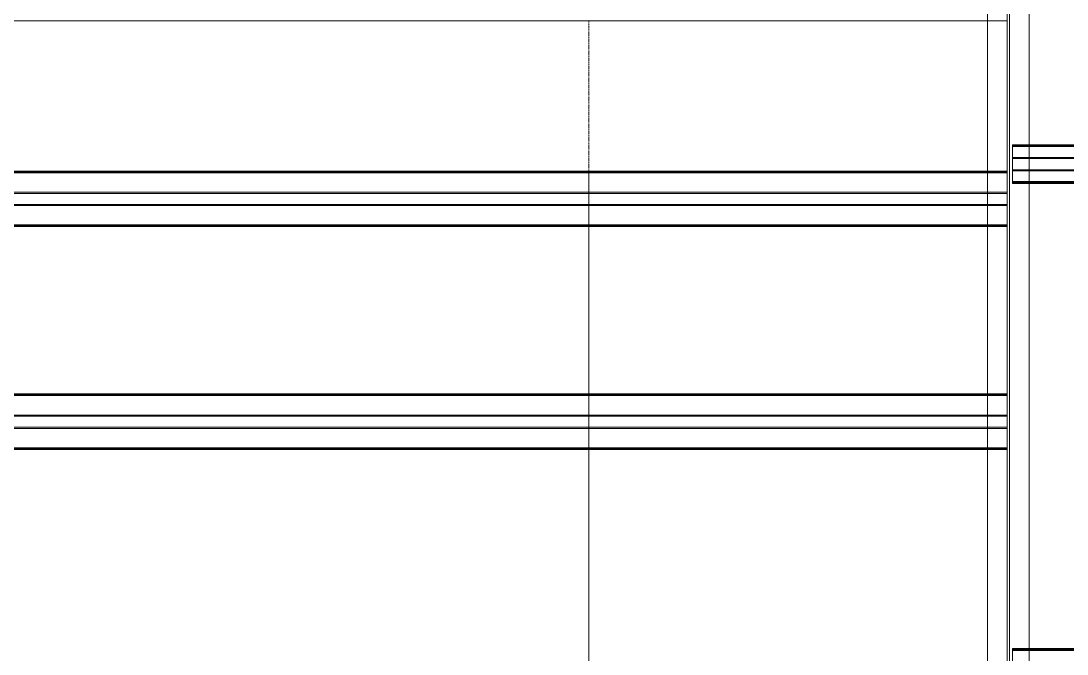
# Model space of a CAD drawing. Header units: centimetres. Extents: x -13617 to -9515, y -261 to 6553.
# Drawn here: x -11652.6 to -11338.7, y 5689.4 to 5879.4 of the extents above; entities that cross this region are included whole.
import ezdxf

# ---------------------------------------------------------------- set-up
doc = ezdxf.new("R2010")
doc.units = ezdxf.units.CM
doc.linetypes.add('_Overhead', pattern=[0.47625, 0.3175, -0.15875])
doc.linetypes.add('_Overhead_2_', pattern=[0.47625, 0.3175, -0.15875])
doc.layers.add('A-FLOR', color=7, linetype='Continuous', lineweight=9)
doc.layers.add('S-BEAM', color=7, linetype='Continuous', lineweight=9)

# ---------------------------------------------------------------- blocks, each defined once
blk = doc.blocks.new('Costanera Perfil Z - Parametrizado - h_30cm-V51-Planta patio maniobras')
at = {"layer": 'S-BEAM', "color": 254, "true_color": 0xcccccc}
for p, q in [((-8.34, 548.74), (-8.34, -548.74)), ((-8.1, -548.74), (-8.34, -548.74)), ((-8.34, -548.74), (-8.1, -548.74))]:
    blk.add_line(p, q, dxfattribs=at)
blk = doc.blocks.new('Costanera Perfil Z - Parametrizado - h_30cm-V52-Planta patio maniobras')
at = {"layer": 'S-BEAM', "color": 254, "true_color": 0xcccccc}
for p, q in [((-8.34, 548.74), (-8.34, -548.74)), ((-8.1, -548.74), (-8.1, 548.74)), ((-8.04, 548.74), (-8.04, -548.74)), ((-7.84, 548.74), (-7.84, -548.74)), ((1.64, 548.74), (1.64, -548.74)), ((1.98, 548.74), (1.98, -548.74)), ((-1.98, 544.73), (-1.98, -542.85)), ((-1.64, 544.73), (-1.64, -542.85)), ((7.84, 544.73), (7.84, -542.85)), ((8.04, 544.73), (8.04, -542.85)), ((8.1, 544.73), (8.1, -542.85)), ((8.34, 544.73), (8.34, -542.85)), ((-1.98, -542.85), (-1.98, -548.74)), ((-1.64, -542.85), (-1.64, -548.74)), ((7.84, -542.85), (7.84, -548.74)), ((8.04, -542.85), (8.04, -548.74)), ((8.1, -542.85), (8.1, -548.74)), ((8.34, -542.85), (8.34, -548.74)), ((-8.1, -548.74), (-8.34, -548.74)), ((-8.34, -548.74), (-8.1, -548.74)), ((1.98, -548.74), (-8.1, -548.74)), ((-8.04, -548.74), (-7.84, -548.74)), ((-7.84, -548.74), (1.64, -548.74)), ((-1, -548.74), (-1.98, -548.74)), ((-1.98, -548.74), (-1.64, -548.74)), ((-1.64, -548.74), (1.64, -548.74)), ((1.64, -548.74), (-1.64, -548.74)), ((-1.64, -548.74), (-0.71, -548.74)), ((1.64, -548.74), (-1, -548.74)), ((-0.71, -548.74), (1.64, -548.74)), ((1.64, -548.74), (1.98, -548.74)), ((1.98, -548.74), (1.64, -548.74)), ((1.64, -548.74), (1.98, -548.74)), ((1.98, -548.74), (8.04, -548.74)), ((7.84, -548.74), (1.98, -548.74)), ((8.04, -548.74), (7.84, -548.74)), ((8.34, -548.74), (8.04, -548.74)), ((8.1, -548.74), (8.34, -548.74))]:
    blk.add_line(p, q, dxfattribs=at)
blk = doc.blocks.new('Costanera Perfil Z - Parametrizado - h_30cm-V53-Planta patio maniobras')
at = {"layer": 'S-BEAM', "color": 254, "true_color": 0xcccccc}
for p, q in [((-8.34, 548.74), (-8.34, -548.74)), ((-8.1, -548.74), (-8.1, 548.74)), ((-8.04, 548.74), (-8.04, -548.74)), ((-7.84, 548.74), (-7.84, -548.74)), ((1.64, 548.74), (1.64, -548.74)), ((1.98, 548.74), (1.98, -548.74)), ((-1.98, 544.73), (-1.98, -542.85)), ((-1.64, 544.73), (-1.64, -542.85)), ((7.84, 544.73), (7.84, -542.85)), ((8.04, 544.73), (8.04, -542.85)), ((8.1, 544.73), (8.1, -542.85)), ((8.34, 544.73), (8.34, -542.85)), ((-1.98, -542.85), (-1.98, -548.74)), ((-1.64, -542.85), (-1.64, -548.74)), ((7.84, -542.85), (7.84, -548.74)), ((8.04, -542.85), (8.04, -548.74)), ((8.1, -542.85), (8.1, -548.74)), ((8.34, -542.85), (8.34, -548.74)), ((-8.1, -548.74), (-8.34, -548.74)), ((-8.34, -548.74), (-8.1, -548.74)), ((1.98, -548.74), (-8.1, -548.74)), ((-8.04, -548.74), (-7.84, -548.74)), ((-7.84, -548.74), (1.64, -548.74)), ((-1.08, -548.74), (-1.98, -548.74)), ((-1.98, -548.74), (-1.64, -548.74)), ((-1.64, -548.74), (1.64, -548.74)), ((1.64, -548.74), (-1.64, -548.74)), ((-1.64, -548.74), (-0.78, -548.74)), ((1.64, -548.74), (-1.08, -548.74)), ((-0.78, -548.74), (1.64, -548.74)), ((1.64, -548.74), (1.98, -548.74)), ((1.98, -548.74), (1.64, -548.74)), ((1.64, -548.74), (1.98, -548.74)), ((1.98, -548.74), (8.04, -548.74)), ((7.84, -548.74), (1.98, -548.74)), ((8.04, -548.74), (7.84, -548.74)), ((8.34, -548.74), (8.04, -548.74)), ((8.1, -548.74), (8.34, -548.74))]:
    blk.add_line(p, q, dxfattribs=at)
blk = doc.blocks.new('Costanera Perfil Z - Parametrizado - h_22cm-V90-Planta patio maniobras')
at = {"layer": 'S-BEAM', "color": 254, "true_color": 0xcccccc}
for p, q in [((-5.54, 4807.08), (-5.84, 4807.08)), ((-5.84, 4807.08), (-5.5, 4807.08)), ((-5.84, 4807.08), (-5.84, 4427.49)), ((-5.54, 4807.08), (-5.54, 4427.49)), ((-5.5, 4807.08), (2.01, 4807.08)), ((-5.26, 4807.08), (-5.5, 4807.08)), ((-5.5, 4427.49), (-5.5, 4807.08)), ((1.67, 4807.08), (-5.26, 4807.08)), ((-5.26, 4807.08), (-5.26, 4427.49)), ((-1.67, 4807.08), (-2.01, 4807.08)), ((-2.01, 4807.08), (1.67, 4807.08)), ((-2.01, 4807.08), (-2.01, 4427.49)), ((1.67, 4807.08), (-1.67, 4807.08)), ((-1.67, 4807.08), (1.67, 4807.08)), ((1.67, 4807.08), (-1.67, 4807.08)), ((-1.67, 4807.08), (-1.67, 4427.49)), ((2.01, 4807.08), (1.67, 4807.08)), ((1.67, 4807.08), (2.01, 4807.08)), ((2.01, 4807.08), (1.67, 4807.08)), ((1.67, 4807.08), (1.67, 4427.49)), ((2.01, 4807.08), (3.65, 4807.08)), ((5.5, 4807.08), (2.01, 4807.08)), ((2.01, 4807.08), (2.01, 4427.49)), ((3.65, 4807.08), (5.26, 4807.08)), ((5.26, 4807.08), (5.54, 4807.08)), ((5.26, 4807.08), (5.26, 4802.03)), ((5.5, 4807.08), (5.5, 4802.03)), ((5.54, 4807.08), (5.84, 4807.08)), ((5.84, 4807.08), (5.54, 4807.08)), ((5.54, 4807.08), (5.54, 4427.49)), ((5.84, 4807.08), (5.84, 4427.49)), ((5.26, 4802.03), (5.26, 4427.49)), ((5.5, 4802.03), (5.5, 4427.49))]:
    blk.add_line(p, q, dxfattribs=at)
blk = doc.blocks.new('Costanera Perfil Z - Parametrizado - h_22cm-1719285-Planta patio maniobras')
at = {"layer": 'S-BEAM', "color": 254, "true_color": 0xcccccc}
for p, q in [((2.01, 4807.54), (5.26, 4807.54)), ((5.5, 4807.54), (2.01, 4807.54)), ((5.26, 4807.54), (5.54, 4807.54)), ((5.26, 4807.54), (5.26, 4636.41)), ((5.5, 4807.54), (5.5, 4802.48)), ((5.54, 4807.54), (5.84, 4807.54)), ((5.84, 4807.54), (5.54, 4807.54)), ((5.54, 4807.54), (5.54, 4636.41)), ((5.84, 4807.54), (5.84, 4636.41)), ((5.5, 4802.48), (5.5, 4636.41))]:
    blk.add_line(p, q, dxfattribs=at)
blk = doc.blocks.new('PQ_RVR_EST-01_ZZ_ZZ_MO_T_A_rvt-1-Planta patio maniobras')
at = {"layer": 'S-BEAM', "color": 254, "true_color": 0xcccccc}
for p, q in [((-11355.96, 5544.81), (-11355.96, 6051.43)), ((-11350.06, 5946.23), (-11350.06, 5842.29)), ((-11350.06, 5842.29), (-11350.06, 5946.23)), ((-11355.96, 4837.99), (-11355.96, 5934.63)), ((-11350.06, 5842.29), (-11350.06, 5934.63)), ((-11350.06, 5842.29), (-11350.06, 5934.63)), ((-11362.56, 5879.43), (-11362.56, 5885.79)), ((-11356.67, 5879.43), (-11356.67, 5885.79)), ((-11362.56, 5827.99), (-11362.56, 5879.43)), ((-11362.56, 5834.35), (-11362.56, 5879.43)), ((-11362.56, 5834.35), (-11362.56, 5879.43)), ((-11362.56, 5827.99), (-11362.56, 5879.43)), ((-11356.67, 5834.35), (-11356.67, 5879.43)), ((-11356.67, 5827.99), (-11356.67, 5879.43)), ((-11350.06, 5842.29), (-11350.06, 5841.73)), ((-11350.06, 5838.47), (-11350.06, 5842.29)), ((-11350.06, 5838.47), (-11350.06, 5842.29)), ((-11350.06, 5838.47), (-11350.06, 5842.29)), ((-11350.06, 5841.73), (-11350.06, 5840.1)), ((-11350.06, 5840.1), (-11350.06, 5838.47)), ((-11350.06, 5838.47), (-11350.06, 5838.12)), ((-11350.06, 5838.12), (-11350.06, 5838.47)), ((-11350.06, 5838.12), (-11350.06, 5838.47)), ((-11350.06, 5838.12), (-11350.06, 5838.47)), ((-11350.06, 5838.12), (-11350.06, 5834.79)), ((-11350.06, 5834.79), (-11350.06, 5838.12)), ((-11350.06, 5834.79), (-11350.06, 5838.12)), ((-11350.06, 5834.79), (-11350.06, 5838.12)), ((-11362.56, 5827.99), (-11362.56, 5834.35)), ((-11362.56, 5827.99), (-11362.56, 5834.35)), ((-11356.67, 5827.99), (-11356.67, 5834.35)), ((-11350.06, 5834.79), (-11350.06, 5834.44)), ((-11350.06, 5834.44), (-11350.06, 5834.79)), ((-11350.06, 5834.44), (-11350.06, 5834.79)), ((-11350.06, 5834.44), (-11350.06, 5834.79)), ((-11350.06, 5830.61), (-11350.06, 5834.44)), ((-11350.06, 5830.61), (-11350.06, 5834.44)), ((-11350.06, 5830.61), (-11350.06, 5834.44)), ((-11350.06, 5834.43), (-11350.06, 5830.61)), ((-11350.06, 5830.61), (-11350.06, 5691.05)), ((-11350.06, 5691.05), (-11350.06, 5830.61)), ((-11350.06, 5691.05), (-11350.06, 5830.61)), ((-11350.06, 5691.05), (-11350.06, 5830.61)), ((-11362.56, 5827.66), (-11362.56, 5827.99)), ((-11362.56, 5827.66), (-11362.56, 5827.99)), ((-11362.56, 5827.66), (-11362.56, 5827.99)), ((-11362.56, 5827.66), (-11362.56, 5827.99)), ((-11362.56, 5825.01), (-11362.56, 5827.66)), ((-11362.56, 5824.37), (-11362.56, 5827.66)), ((-11362.56, 5824.37), (-11362.56, 5827.66)), ((-11362.56, 5824.94), (-11362.56, 5827.66)), ((-11356.67, 5827.66), (-11356.67, 5827.99)), ((-11356.67, 5827.66), (-11356.67, 5827.99)), ((-11356.67, 5824.37), (-11356.67, 5827.66)), ((-11356.67, 5824.94), (-11356.67, 5827.66)), ((-11362.56, 5817.68), (-11362.56, 5825.01)), ((-11362.56, 5817.68), (-11362.56, 5824.94)), ((-11362.56, 5824.04), (-11362.56, 5824.37)), ((-11362.56, 5824.04), (-11362.56, 5824.37)), ((-11362.56, 5817.68), (-11362.56, 5824.04)), ((-11362.56, 5817.68), (-11362.56, 5824.04)), ((-11356.67, 5817.68), (-11356.67, 5824.94)), ((-11356.67, 5824.04), (-11356.67, 5824.37)), ((-11356.67, 5817.68), (-11356.67, 5824.04)), ((-11362.56, 5761.1), (-11362.56, 5817.68)), ((-11362.56, 5767.46), (-11362.56, 5817.68)), ((-11362.56, 5767.46), (-11362.56, 5817.68)), ((-11362.56, 5761.1), (-11362.56, 5817.68)), ((-11356.67, 5767.46), (-11356.67, 5817.68)), ((-11356.67, 5761.1), (-11356.67, 5817.68)), ((-11362.56, 5761.1), (-11362.56, 5767.46)), ((-11362.56, 5761.1), (-11362.56, 5767.46)), ((-11356.67, 5761.1), (-11356.67, 5767.46)), ((-11362.56, 5760.77), (-11362.56, 5761.1)), ((-11362.56, 5760.77), (-11362.56, 5761.1)), ((-11362.56, 5760.77), (-11362.56, 5761.1)), ((-11362.56, 5760.77), (-11362.56, 5761.1)), ((-11362.56, 5758.05), (-11362.56, 5760.77)), ((-11362.56, 5757.49), (-11362.56, 5760.77)), ((-11362.56, 5757.49), (-11362.56, 5760.77)), ((-11362.56, 5757.98), (-11362.56, 5760.77)), ((-11356.67, 5760.77), (-11356.67, 5761.1)), ((-11356.67, 5760.77), (-11356.67, 5761.1)), ((-11356.67, 5757.49), (-11356.67, 5760.77)), ((-11356.67, 5757.98), (-11356.67, 5760.77)), ((-11362.56, 5750.79), (-11362.56, 5758.05)), ((-11362.56, 5750.79), (-11362.56, 5757.98)), ((-11362.56, 5757.15), (-11362.56, 5757.49)), ((-11362.56, 5757.15), (-11362.56, 5757.49)), ((-11362.56, 5750.79), (-11362.56, 5757.15)), ((-11362.56, 5750.79), (-11362.56, 5757.15)), ((-11356.67, 5750.79), (-11356.67, 5757.98)), ((-11356.67, 5757.15), (-11356.67, 5757.49)), ((-11356.67, 5750.79), (-11356.67, 5757.15)), ((-11362.56, 5678.56), (-11362.56, 5750.79)), ((-11362.56, 5684.92), (-11362.56, 5750.79)), ((-11362.56, 5684.92), (-11362.56, 5750.79)), ((-11362.56, 5678.56), (-11362.56, 5750.79)), ((-11356.67, 5684.92), (-11356.67, 5750.79)), ((-11356.67, 5678.56), (-11356.67, 5750.79)), ((-11350.06, 5691.05), (-11350.06, 5690.75)), ((-11350.06, 5687.22), (-11350.06, 5691.05)), ((-11350.06, 5687.22), (-11350.06, 5691.05)), ((-11350.06, 5687.22), (-11350.06, 5691.05)), ((-11350.06, 5690.67), (-11350.06, 5687.22))]:
    blk.add_line(p, q, dxfattribs=at)
at = {"layer": 'S-BEAM', "color": 254, "linetype": '_Overhead', "lineweight": 9, "true_color": 0xd4d4d4, "rotation": 89.99999999999964}
for name, p in [('Costanera Perfil Z - Parametrizado - h_30cm-V51-Planta patio maniobras', (-11905.41, 5887.77)), ('Costanera Perfil Z - Parametrizado - h_22cm-V90-Planta patio maniobras', (-6548.04, 5836.45)), ('Costanera Perfil Z - Parametrizado - h_30cm-V52-Planta patio maniobras', (-11905.41, 5826.02)), ('Costanera Perfil Z - Parametrizado - h_30cm-V53-Planta patio maniobras', (-11905.41, 5759.13)), ('Costanera Perfil Z - Parametrizado - h_22cm-1719285-Planta patio maniobras', (-6547.58, 5685.21))]:
    blk.add_blockref(name, p, dxfattribs=at)
blk = doc.blocks.new('PQ_RVR_ARQ-01_ZZ_ZZ_MO_T_A_rvt-1-Planta patio maniobras')
at = {"layer": 'A-FLOR', "color": 254, "linetype": '_Overhead_2_', "true_color": 0xd4d4d4}
for p, q in [((-11482.16, 5834.35), (-11482.16, 5879.43)), ((-11482.16, 5879.43), (-11482.16, 5834.35)), ((-11482.16, 5834.35), (-11482.16, 5879.43)), ((-11482.16, 5879.43), (-11482.16, 5834.35)), ((-11482.16, 5827.99), (-11482.16, 5834.35)), ((-11482.16, 5834.35), (-11482.16, 5827.99)), ((-11482.16, 5827.99), (-11482.16, 5834.35)), ((-11482.16, 5834.35), (-11482.16, 5827.99)), ((-11482.16, 5827.66), (-11482.16, 5827.99)), ((-11482.16, 5827.99), (-11482.16, 5827.66)), ((-11482.16, 5827.66), (-11482.16, 5827.99)), ((-11482.16, 5827.99), (-11482.16, 5827.66)), ((-11482.16, 5824.37), (-11482.16, 5827.66)), ((-11482.16, 5827.66), (-11482.16, 5824.37)), ((-11482.16, 5824.37), (-11482.16, 5827.66)), ((-11482.16, 5827.66), (-11482.16, 5824.37)), ((-11482.16, 5824.04), (-11482.16, 5824.37)), ((-11482.16, 5824.37), (-11482.16, 5824.04)), ((-11482.16, 5824.04), (-11482.16, 5824.37)), ((-11482.16, 5824.37), (-11482.16, 5824.04)), ((-11482.16, 5817.68), (-11482.16, 5824.04)), ((-11482.16, 5824.04), (-11482.16, 5817.68)), ((-11482.16, 5817.68), (-11482.16, 5824.04)), ((-11482.16, 5824.04), (-11482.16, 5817.68)), ((-11482.16, 5767.46), (-11482.16, 5817.68)), ((-11482.16, 5817.68), (-11482.16, 5767.46)), ((-11482.16, 5767.46), (-11482.16, 5817.68)), ((-11482.16, 5817.68), (-11482.16, 5767.46)), ((-11482.16, 5761.1), (-11482.16, 5767.46)), ((-11482.16, 5767.46), (-11482.16, 5761.1)), ((-11482.16, 5761.1), (-11482.16, 5767.46)), ((-11482.16, 5767.46), (-11482.16, 5761.1)), ((-11482.16, 5760.77), (-11482.16, 5761.1)), ((-11482.16, 5761.1), (-11482.16, 5760.77)), ((-11482.16, 5760.77), (-11482.16, 5761.1)), ((-11482.16, 5761.1), (-11482.16, 5760.77)), ((-11482.16, 5757.49), (-11482.16, 5760.77)), ((-11482.16, 5760.77), (-11482.16, 5757.49)), ((-11482.16, 5757.49), (-11482.16, 5760.77)), ((-11482.16, 5760.77), (-11482.16, 5757.49)), ((-11482.16, 5757.15), (-11482.16, 5757.49)), ((-11482.16, 5757.49), (-11482.16, 5757.15)), ((-11482.16, 5757.15), (-11482.16, 5757.49)), ((-11482.16, 5757.49), (-11482.16, 5757.15)), ((-11482.16, 5750.79), (-11482.16, 5757.15)), ((-11482.16, 5757.15), (-11482.16, 5750.79)), ((-11482.16, 5750.79), (-11482.16, 5757.15)), ((-11482.16, 5757.15), (-11482.16, 5750.79)), ((-11482.16, 5684.92), (-11482.16, 5750.79)), ((-11482.16, 5750.79), (-11482.16, 5684.92)), ((-11482.16, 5684.92), (-11482.16, 5750.79)), ((-11482.16, 5750.79), (-11482.16, 5684.92))]:
    blk.add_line(p, q, dxfattribs=at)

msp = doc.modelspace()

# ---------------------------------------------------------------- block references
at = {"lineweight": 5}
msp.add_blockref('PQ_RVR_EST-01_ZZ_ZZ_MO_T_A_rvt-1-Planta patio maniobras', (0, 0), dxfattribs=at)

# ---------------------------------------------------------------- next in the draw order: block references
msp.add_blockref('PQ_RVR_ARQ-01_ZZ_ZZ_MO_T_A_rvt-1-Planta patio maniobras', (0, 0), dxfattribs=at)

doc.saveas('drawing.dxf')
